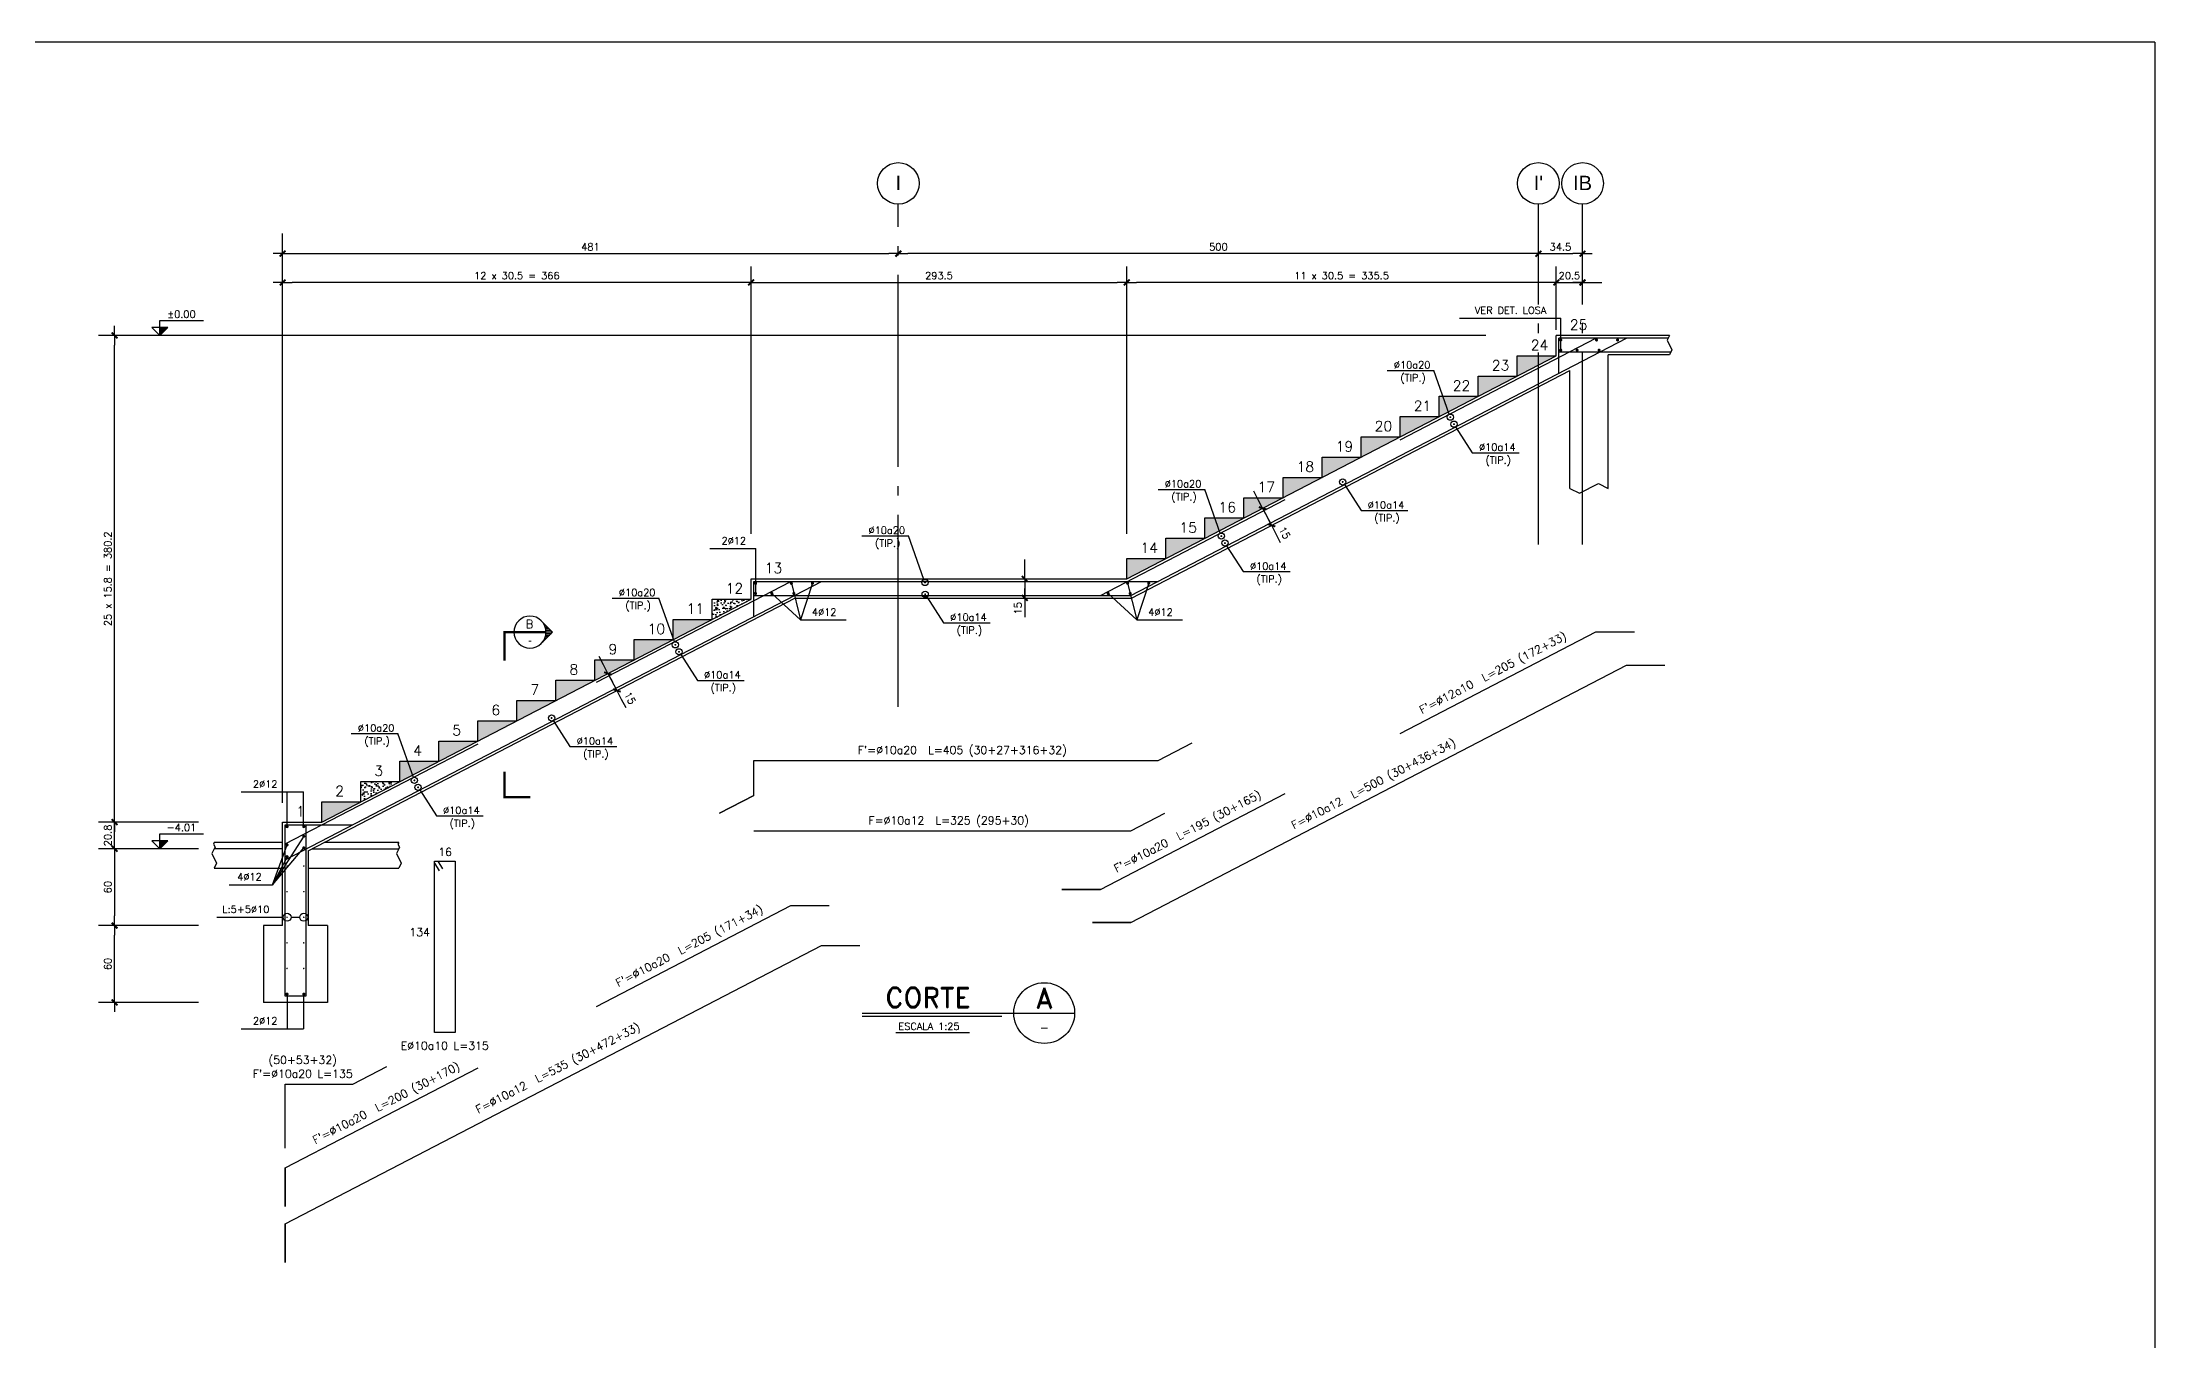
# Model space of a CAD drawing. Extents: x -58 to 5689, y 66 to 4123.
# Drawn here: x 2386 to 5687, y 2094 to 4123 of the extents above; entities that cross this region are included whole.
import ezdxf
from ezdxf.enums import TextEntityAlignment as Align

# ---------------------------------------------------------------- set-up
doc = ezdxf.new("R2010")
doc.units = 0
doc.header["$LTSCALE"] = 30
doc.header["$MEASUREMENT"] = 0
doc.linetypes.add('EJES', pattern=[12.5, 10, -1, 0.5, -1])
doc.layers.get('0').update_dxf_attribs({"linetype": 'CONTINUOUS'})
for name, color, linetype in [('CONTORNOS', 3, 'CONTINUOUS'), ('RLA-CORTES', 5, 'CONTINUOUS'), ('RLA-EJES', 1, 'EJES'), ('RLA-FE', 7, 'CONTINUOUS'), ('RLA-FORMATO', 7, 'CONTINUOUS'), ('RLA-GRADAS', 3, 'CONTINUOUS'), ('RLA-TEXTOS-SM', 3, 'CONTINUOUS'), ('RLA-TEXTOS1', 9, 'CONTINUOUS')]:
    doc.layers.add(name, color=color, linetype=linetype)
doc.layers.add('RLA-EJE', color=3, linetype='CONTINUOUS', lineweight=25)
doc.styles.add('Arial_1', font='arial.ttf', dxfattribs={"height": 45})
doc.styles.add('ROMAND', font='romand', dxfattribs={"height": 31.5})
doc.styles.add('ROMANS', font='romans.shx', dxfattribs={"height": 11.25})
doc.styles.add('ROMANS0', font='romans.shx')
doc.styles.add('SIETE50', font='ROMAND.SHX', dxfattribs={"height": 31.5})
doc.dimstyles.new('ING25', dxfattribs={"dimscale": 50, "dimtxt": 0.27, "dimasz": 0.3, "dimexe": 0, "dimexo": 0, "dimgap": 0.1, "dimtad": 1, "dimdec": 1, "dimlfac": 0.5, "dimzin": 12, "dimdsep": 46, "dimtxsty": 'ROMANS', "dimblk": 'TICK1', "dimcen": 0.09, "dimclrd": 2, "dimclre": 1, "dimclrt": 3, "dimadec": 0, "dimazin": 0, "dimtfac": 1, "dimtdec": 1, "dimtix": 1, "dimtmove": 2, "dimatfit": 3, "dimldrblk": 'TICK1', "dimfxl": 0, "dimfxlon": 1, "dimtolj": 1, "dimtzin": 0, "dimarcsym": 0})
pattern_1 = [(50, (816.591, -4657.296), (14.345204, -1.255043), [1.5, -16.5]), (355, (816.59, -4657.296), (-2.775027, 15.043843), [1.2, -13.2]), (100.45144, (817.786, -4657.4), (11.570177, 13.7888), [1.274804, -14.022842]), (46.1842, (816.59, -4653.296), (21.344827, -3.310386), [2.25, -24.75]), (96.63564, (818.37, -4653.572), (18.69324, 19.48237), [1.912207, -21.034275]), (351.18416, (816.59, -4653.296), (18.69324, 19.48237), [1.8, -19.8]), (21, (818.591, -4654.296), (11.938141, -8.052378), [1.5, -16.5]), (326, (818.59, -4654.296), (4.866307, 14.503), [1.2, -13.2]), (71.45144, (819.586, -4654.967), (16.804448, 6.450623), [1.274804, -14.022842]), (37.5, (816.5907, -4657.2957), (0.243197, 6.657877), [0, -13.04, 0, -13.4, 0, -13.25]), (7.5, (816.591, -4657.296), (5.261391, 7.888234), [0, -7.64, 0, -12.74, 0, -5.05]), (327.5, (812.1307, -4657.2957), (10.6764487, -0.4510974), [0, -5, 0, -15.6, 0, -20.7]), (317.5, (810.131, -4657.296), (11.663723, 2.0021), [0, -6.5, 0, -10.36, 0, -14.7])]

# ---------------------------------------------------------------- blocks, each defined once
blk = doc.blocks.new('TICK1')
at = {"color": 2}
for points in [[(0, 0), (-1, 0)], [(0, 0), (1, 0)]]:
    blk.add_lwpolyline(points, dxfattribs=at)
at = {"color": 2, "const_width": 0.2}
blk.add_lwpolyline([(-0.3, -0.3), (0.3, 0.3)], dxfattribs=at)
blk = doc.blocks.new('*D25')
at = {"layer": 'RLA-CORTES', "color": 2, "lineweight": -2, "transparency": 16777216}
blk.add_line((4736.9, 3747.8), (4095.9, 3747.8), dxfattribs=at)
at = {"layer": 'RLA-CORTES', "color": 2, "lineweight": -2, "transparency": 16777216, "xscale": 15, "yscale": 15, "zscale": 15, "rotation": 180}
blk.add_blockref('TICK1', (4080.9, 3747.8), dxfattribs=at)
at = {"layer": 'RLA-CORTES', "color": 2, "lineweight": -2, "transparency": 16777216, "xscale": 15, "yscale": 15, "zscale": 15}
blk.add_blockref('TICK1', (4751.9, 3747.8), dxfattribs=at)
at = {"layer": 'RLA-CORTES', "color": 3, "transparency": 16777216, "insert": (4416.4, 3758.4), "char_height": 11.25, "attachment_point": 5, "style": 'ROMANS'}
blk.add_mtext('\\A1;11 x 30.5 = 335.5', dxfattribs=at)
blk = doc.blocks.new('*D26')
at = {"layer": 'RLA-CORTES', "color": 2, "lineweight": -2, "transparency": 16777216}
for p, q in [((4736.9, 3747.8), (4721.9, 3747.8)), ((4751.9, 3747.8), (4792.9, 3747.8)), ((4807.9, 3747.8), (4822.9, 3747.8))]:
    blk.add_line(p, q, dxfattribs=at)
at = {"layer": 'RLA-CORTES', "color": 2, "lineweight": -2, "transparency": 16777216, "xscale": 15, "yscale": 15, "zscale": 15}
blk.add_blockref('TICK1', (4751.9, 3747.8), dxfattribs=at)
at = {"layer": 'RLA-CORTES', "color": 2, "lineweight": -2, "transparency": 16777216, "xscale": 15, "yscale": 15, "zscale": 15, "rotation": 180}
blk.add_blockref('TICK1', (4792.9, 3747.8), dxfattribs=at)
at = {"layer": 'RLA-CORTES', "color": 3, "transparency": 16777216, "insert": (4772.4, 3758.4), "char_height": 11.25, "attachment_point": 5, "style": 'ROMANS'}
blk.add_mtext('\\A1;20.5', dxfattribs=at)
blk = doc.blocks.new('*D27')
at = {"layer": 'RLA-CORTES', "color": 2, "lineweight": -2, "transparency": 16777216}
blk.add_line((3508.9, 3747.8), (4065.9, 3747.8), dxfattribs=at)
at = {"layer": 'RLA-CORTES', "color": 2, "lineweight": -2, "transparency": 16777216, "xscale": 15, "yscale": 15, "zscale": 15, "rotation": 180}
blk.add_blockref('TICK1', (3493.9, 3747.8), dxfattribs=at)
at = {"layer": 'RLA-CORTES', "color": 2, "lineweight": -2, "transparency": 16777216, "xscale": 15, "yscale": 15, "zscale": 15}
blk.add_blockref('TICK1', (4080.9, 3747.8), dxfattribs=at)
at = {"layer": 'RLA-CORTES', "color": 3, "transparency": 16777216, "insert": (3787.4, 3758.4), "char_height": 11.25, "attachment_point": 5, "style": 'ROMANS'}
blk.add_mtext('\\A1;293.5', dxfattribs=at)
blk = doc.blocks.new('*D28')
at = {"layer": 'RLA-CORTES', "color": 2, "lineweight": -2, "transparency": 16777216}
blk.add_line((3478.9, 3747.8), (2776.9, 3747.8), dxfattribs=at)
at = {"layer": 'RLA-CORTES', "color": 2, "lineweight": -2, "transparency": 16777216, "xscale": 15, "yscale": 15, "zscale": 15, "rotation": 180}
blk.add_blockref('TICK1', (2761.9, 3747.8), dxfattribs=at)
at = {"layer": 'RLA-CORTES', "color": 2, "lineweight": -2, "transparency": 16777216, "xscale": 15, "yscale": 15, "zscale": 15}
blk.add_blockref('TICK1', (3493.9, 3747.8), dxfattribs=at)
at = {"layer": 'RLA-CORTES', "color": 3, "transparency": 16777216, "insert": (3127.9, 3758.4), "char_height": 11.25, "attachment_point": 5, "style": 'ROMANS'}
blk.add_mtext('\\A1;12 x 30.5 = 366', dxfattribs=at)
blk = doc.blocks.new('*D29')
at = {"layer": 'RLA-CORTES', "color": 2, "lineweight": -2, "transparency": 16777216}
blk.add_line((4708.9, 3792.8), (3738.9, 3792.8), dxfattribs=at)
at = {"layer": 'RLA-CORTES', "color": 2, "lineweight": -2, "transparency": 16777216, "xscale": 15, "yscale": 15, "zscale": 15, "rotation": 180}
blk.add_blockref('TICK1', (3723.9, 3792.8), dxfattribs=at)
at = {"layer": 'RLA-CORTES', "color": 2, "lineweight": -2, "transparency": 16777216, "xscale": 15, "yscale": 15, "zscale": 15}
blk.add_blockref('TICK1', (4723.9, 3792.8), dxfattribs=at)
at = {"layer": 'RLA-CORTES', "color": 3, "transparency": 16777216, "insert": (4223.9, 3803.4), "char_height": 11.25, "attachment_point": 5, "style": 'ROMANS'}
blk.add_mtext('\\A1;500', dxfattribs=at)
blk = doc.blocks.new('*D30')
at = {"layer": 'RLA-CORTES', "color": 2, "lineweight": -2, "transparency": 16777216}
blk.add_line((4738.9, 3792.8), (4777.9, 3792.8), dxfattribs=at)
at = {"layer": 'RLA-CORTES', "color": 2, "lineweight": -2, "transparency": 16777216, "xscale": 15, "yscale": 15, "zscale": 15, "rotation": 180}
blk.add_blockref('TICK1', (4723.9, 3792.8), dxfattribs=at)
at = {"layer": 'RLA-CORTES', "color": 2, "lineweight": -2, "transparency": 16777216, "xscale": 15, "yscale": 15, "zscale": 15}
blk.add_blockref('TICK1', (4792.9, 3792.8), dxfattribs=at)
at = {"layer": 'RLA-CORTES', "color": 3, "transparency": 16777216, "insert": (4758.4, 3803.4), "char_height": 11.25, "attachment_point": 5, "style": 'ROMANS'}
blk.add_mtext('\\A1;34.5', dxfattribs=at)
blk = doc.blocks.new('*D31')
at = {"layer": 'RLA-CORTES', "color": 2, "lineweight": -2, "transparency": 16777216}
blk.add_line((2776.9, 3792.8), (3708.9, 3792.8), dxfattribs=at)
at = {"layer": 'RLA-CORTES', "color": 2, "lineweight": -2, "transparency": 16777216, "xscale": 15, "yscale": 15, "zscale": 15, "rotation": 180}
blk.add_blockref('TICK1', (2761.9, 3792.8), dxfattribs=at)
at = {"layer": 'RLA-CORTES', "color": 2, "lineweight": -2, "transparency": 16777216, "xscale": 15, "yscale": 15, "zscale": 15}
blk.add_blockref('TICK1', (3723.9, 3792.8), dxfattribs=at)
at = {"layer": 'RLA-CORTES', "color": 3, "transparency": 16777216, "insert": (3242.9, 3803.4), "char_height": 11.25, "attachment_point": 5, "style": 'ROMANS'}
blk.add_mtext('\\A1;481', dxfattribs=at)
blk = doc.blocks.new('*D32')
at = {"layer": 'RLA-CORTES', "color": 2, "lineweight": -2, "transparency": 16777216}
blk.add_line((2499.4, 2919.6), (2499.4, 3650), dxfattribs=at)
at = {"layer": 'RLA-CORTES', "color": 2, "lineweight": -2, "transparency": 16777216, "xscale": 15, "yscale": 15, "zscale": 15}
for p, rotation in [((2499.4, 3665), 90), ((2499.4, 2904.6), 270)]:
    blk.add_blockref('TICK1', p, dxfattribs=dict(at, rotation=rotation))
at = {"layer": 'RLA-CORTES', "color": 3, "transparency": 16777216, "insert": (2488.8, 3284.8), "char_height": 11.25, "attachment_point": 5, "rotation": 90, "style": 'ROMANS'}
blk.add_mtext('\\A1;25 x 15.8 = 380.2', dxfattribs=at)
blk = doc.blocks.new('nivel-el')
at = {"linetype": 'Continuous'}
blk.add_hatch(color=1, dxfattribs=at).paths.add_polyline_path([(0, 0), (12.5, 12.5), (0, 12.5)])
at = {"color": 3}
blk.add_lwpolyline([(0, 0), (12.5, 12.5), (0, 12.5), (-12.5, 12.5), (0, 0), (0, 12.5), (0, 23.6), (68.4, 23.6)], dxfattribs=at)
at = {"color": 3, "style": 'ROMANS'}
blk.add_attdef('%%P0.00', text='', height=11.2, dxfattribs=at).set_placement((34, 27.7), align=Align.CENTER)
blk = doc.blocks.new('*D33')
at = {"layer": 'RLA-CORTES', "color": 2, "lineweight": -2, "transparency": 16777216}
blk.add_line((2499.4, 2848), (2499.4, 2758), dxfattribs=at)
at = {"layer": 'RLA-CORTES', "color": 2, "lineweight": -2, "transparency": 16777216, "xscale": 15, "yscale": 15, "zscale": 15}
for p, rotation in [((2499.4, 2863), 90), ((2499.4, 2743), 270)]:
    blk.add_blockref('TICK1', p, dxfattribs=dict(at, rotation=rotation))
at = {"layer": 'RLA-CORTES', "color": 3, "transparency": 16777216, "insert": (2488.8, 2803), "char_height": 11.25, "attachment_point": 5, "rotation": 90, "style": 'ROMANS'}
blk.add_mtext('\\A1;60', dxfattribs=at)
blk = doc.blocks.new('*D34')
at = {"layer": 'RLA-CORTES', "color": 2, "lineweight": -2, "transparency": 16777216}
blk.add_line((2499.4, 2638), (2499.4, 2728), dxfattribs=at)
at = {"layer": 'RLA-CORTES', "color": 2, "lineweight": -2, "transparency": 16777216, "xscale": 15, "yscale": 15, "zscale": 15}
for p, rotation in [((2499.4, 2743), 90), ((2499.4, 2623), 270)]:
    blk.add_blockref('TICK1', p, dxfattribs=dict(at, rotation=rotation))
at = {"layer": 'RLA-CORTES', "color": 3, "transparency": 16777216, "insert": (2488.8, 2683), "char_height": 11.25, "attachment_point": 5, "rotation": 90, "style": 'ROMANS'}
blk.add_mtext('\\A1;60', dxfattribs=at)
blk = doc.blocks.new('*D35')
at = {"layer": 'RLA-CORTES', "color": 2, "lineweight": -2, "transparency": 16777216}
for p, q in [((2499.4, 2919.6), (2499.4, 2934.6)), ((2499.4, 2863), (2499.4, 2904.6)), ((2499.4, 2848), (2499.4, 2833))]:
    blk.add_line(p, q, dxfattribs=at)
at = {"layer": 'RLA-CORTES', "color": 2, "lineweight": -2, "transparency": 16777216, "xscale": 15, "yscale": 15, "zscale": 15}
for p, rotation in [((2499.4, 2904.6), 270), ((2499.4, 2863), 90)]:
    blk.add_blockref('TICK1', p, dxfattribs=dict(at, rotation=rotation))
at = {"layer": 'RLA-CORTES', "color": 3, "transparency": 16777216, "insert": (2488.8, 2883.8), "char_height": 11.25, "attachment_point": 5, "rotation": 90, "style": 'ROMANS'}
blk.add_mtext('\\A1;20.8', dxfattribs=at)
blk = doc.blocks.new('T-CORTE')
at = {"color": 6}
for p, q in [((-169.7, -4.9), (162.3, -4.9)), ((-169.7, -9.9), (48.3, -9.9))]:
    blk.add_line(p, q, dxfattribs=at)
at = {"color": 3}
blk.add_line((-117.3, -35.3), (-1.8, -35.3), dxfattribs=at)
blk.add_circle((114.8, -4.9), 47.5, dxfattribs=at)
at = {"color": 6, "style": 'SIETE50'}
blk.add_text('CORTE', height=31.5, dxfattribs=at).set_placement((-133.4, 3.7))
blk.add_attdef('A', text='', height=31.5, dxfattribs=at).set_placement((114.9, 18.7), align=Align.MIDDLE_CENTER)
at = {"color": 3, "style": 'ROMANS'}
blk.add_attdef('ESCALA', (-113, -31.1), '', height=11.2, dxfattribs=at)
blk.add_attdef('-', text='', height=13, dxfattribs=at).set_placement((115, -27.7), align=Align.MIDDLE)
blk = doc.blocks.new('*D36')
at = {"layer": 'RLA-CORTES', "color": 2, "lineweight": -2, "transparency": 16777216}
for p, q in [((4286.2, 3408.3), (4279.2, 3421.6)), ((4293.1, 3395), (4306.9, 3368.4)), ((4313.8, 3355), (4320.7, 3341.7))]:
    blk.add_line(p, q, dxfattribs=at)
at = {"layer": 'RLA-CORTES', "color": 2, "lineweight": -2, "transparency": 16777216, "xscale": 15, "yscale": 15, "zscale": 15}
for p, rotation in [((4293.1, 3395), 297.4448495366794), ((4306.9, 3368.4), 117.4448495366794)]:
    blk.add_blockref('TICK1', p, dxfattribs=dict(at, rotation=rotation))
at = {"layer": 'RLA-CORTES', "color": 3, "transparency": 16777216, "insert": (4327.5, 3356.6), "char_height": 11.25, "attachment_point": 5, "rotation": 297.4448, "style": 'ROMANS'}
blk.add_mtext('\\A1;15', dxfattribs=at)
blk = doc.blocks.new('*D37')
at = {"layer": 'RLA-CORTES', "color": 2, "lineweight": -2, "transparency": 16777216}
for p, q in [((3263.3, 3150.2), (3256.4, 3163.6)), ((3270.2, 3136.9), (3284, 3110.3)), ((3290.9, 3097), (3297.9, 3083.7))]:
    blk.add_line(p, q, dxfattribs=at)
at = {"layer": 'RLA-CORTES', "color": 2, "lineweight": -2, "transparency": 16777216, "xscale": 15, "yscale": 15, "zscale": 15}
for p, rotation in [((3270.2, 3136.9), 297.4448495366794), ((3284, 3110.3), 117.4448495366794)]:
    blk.add_blockref('TICK1', p, dxfattribs=dict(at, rotation=rotation))
at = {"layer": 'RLA-CORTES', "color": 3, "transparency": 16777216, "insert": (3304.7, 3098.5), "char_height": 11.25, "attachment_point": 5, "rotation": 297.4448, "style": 'ROMANS'}
blk.add_mtext('\\A1;15', dxfattribs=at)
blk = doc.blocks.new('*D38')
at = {"layer": 'RLA-CORTES', "color": 2, "lineweight": -2, "transparency": 16777216}
for p, q in [((3921.4, 3299.8), (3921.4, 3314.8)), ((3921.4, 3284.8), (3921.4, 3254.8)), ((3921.4, 3239.8), (3921.4, 3224.8))]:
    blk.add_line(p, q, dxfattribs=at)
at = {"layer": 'RLA-CORTES', "color": 2, "lineweight": -2, "transparency": 16777216, "xscale": 15, "yscale": 15, "zscale": 15}
for p, rotation in [((3921.4, 3284.8), 270), ((3921.4, 3254.8), 90)]:
    blk.add_blockref('TICK1', p, dxfattribs=dict(at, rotation=rotation))
at = {"layer": 'RLA-CORTES', "color": 3, "transparency": 16777216, "insert": (3910.7, 3238.8), "char_height": 11.25, "attachment_point": 5, "rotation": 90, "style": 'ROMANS'}
blk.add_mtext('\\A1;15', dxfattribs=at)
blk = doc.blocks.new('*X12')
at = {"color": 0}
for p, q in [((2610.1, 1260), (2610.4, 1260)), ((2611.9, 1257.5), (2612.9, 1257.5)), ((2613.2, 1255), (2615.4, 1255)), ((2608.8, 1227.5), (2608.9, 1227.5)), ((2610.9, 1230), (2611.4, 1230)), ((2612.4, 1232.5), (2613.9, 1232.5)), ((2613.6, 1235), (2616.4, 1235)), ((2614.2, 1252.5), (2617.9, 1252.5)), ((2614.5, 1237.5), (2618.9, 1237.5)), ((2614.9, 1250), (2620.4, 1250)), ((2615.1, 1240), (2621.4, 1240)), ((2615.3, 1247.5), (2622.9, 1247.5)), ((2615.4, 1242.5), (2623.9, 1242.5)), ((2615.5, 1245), (2625.4, 1245))]:
    blk.add_line(p, q, dxfattribs=at)
blk = doc.blocks.new('corte1')
at = {"color": 2, "linetype": 'Continuous'}
for p, q in [((57.7, 17.7), (75.4, 0)), ((75.4, 0), (57.7, -17.7))]:
    blk.add_line(p, q, dxfattribs=at)
at = {"color": 2, "linetype": 'Continuous', "const_width": 3.5}
blk.add_lwpolyline([(65, 0), (0, 0), (0, -44.5)], dxfattribs=at)
at = {"color": 1, "linetype": 'Continuous'}
blk.add_arc((40, 0), 25, 45, 315, dxfattribs=at)
at = {"color": 2, "linetype": 'Continuous'}
blk.add_arc((40, 0), 25, 315, 45, dxfattribs=at)
blk.add_blockref('*X12', (-2550.5, -1244.5), dxfattribs=at)
at = {"color": 3, "linetype": 'Continuous', "style": 'ROMAND', "text_generation_flag": 6}
blk.add_attdef('E', text='', height=13, rotation=180, dxfattribs=at).set_placement((39.1, 12.6), align=Align.MIDDLE)
at = {"color": 3, "linetype": 'Continuous', "text_generation_flag": 6}
blk.add_attdef('-', text='', height=13, rotation=180, dxfattribs=at).set_placement((39.9, -12.6), align=Align.MIDDLE)
blk = doc.blocks.new('CORTE9')
at = {"color": 2, "const_width": 3.51}
blk.add_lwpolyline([(0, 39.5), (0, 0), (40.5, 0)], dxfattribs=at)

msp = doc.modelspace()

# ---------------------------------------------------------------- hatches: boundary and pattern name
at = {"layer": 'RLA-GRADAS'}
h = msp.add_hatch(dxfattribs=at)
h.set_pattern_fill('AR-CONC', color=1, scale=2, style=0)
h.set_pattern_definition(pattern_1)
h.paths.add_polyline_path([(4141.92, 3316.48), (4080.92, 3316.48), (4080.92, 3284.8)])
h.paths.add_polyline_path([(4202.92, 3348.16), (4141.92, 3348.16), (4141.92, 3316.48)])
h.paths.add_polyline_path([(4263.92, 3379.84), (4202.92, 3379.84), (4202.92, 3348.16)])
h.paths.add_polyline_path([(4324.92, 3411.52), (4263.92, 3411.52), (4263.92, 3379.84)])
h.paths.add_polyline_path([(4385.92, 3443.2), (4324.92, 3443.2), (4324.92, 3411.52)])
h.paths.add_polyline_path([(4446.92, 3474.88), (4385.92, 3474.88), (4385.92, 3443.2)])
h.paths.add_polyline_path([(4507.92, 3506.56), (4446.92, 3506.56), (4446.92, 3474.88)])
h.paths.add_polyline_path([(4568.92, 3538.24), (4507.92, 3538.24), (4507.92, 3506.56)])
h.paths.add_polyline_path([(4629.92, 3569.92), (4568.92, 3569.92), (4568.92, 3538.24)])
h.paths.add_polyline_path([(4690.92, 3601.6), (4629.92, 3601.6), (4629.92, 3569.92)])
h.paths.add_polyline_path([(4723.88, 3633.28), (4690.92, 3633.28), (4690.92, 3601.6), (4723.88, 3618.71)])
h.paths.add_polyline_path([(4751.92, 3633.28), (4723.88, 3633.28), (4723.88, 3618.71)])
h = msp.add_hatch(dxfattribs=at)
h.set_pattern_fill('AR-CONC', color=1, scale=2, style=0)
h.set_pattern_definition(pattern_1)
h.paths.add_polyline_path([(3493.92, 3253.12), (3432.92, 3253.12), (3432.92, 3221.44)])
h = msp.add_hatch(dxfattribs=at)
h.set_pattern_fill('AR-CONC', color=1, scale=2, style=0)
h.set_pattern_definition(pattern_1)
h.paths.add_polyline_path([(2822.92, 2936.32), (2822.92, 2904.64), (2883.92, 2936.32)])
h.paths.add_polyline_path([(3188.92, 3094.72), (3127.92, 3094.72), (3127.92, 3063.04)])
h.paths.add_polyline_path([(3005.92, 2999.68), (2944.92, 2999.68), (2944.92, 2968)])
h.paths.add_polyline_path([(3005.92, 3031.36), (3005.92, 2999.68), (3066.92, 3031.36)])
h.paths.add_polyline_path([(3127.92, 3063.04), (3066.92, 3063.04), (3066.92, 3031.36)])
h.paths.add_polyline_path([(3249.92, 3126.4), (3188.92, 3126.4), (3188.92, 3094.72)])
h.paths.add_polyline_path([(3249.92, 3158.08), (3249.92, 3126.4), (3310.92, 3158.08)])
h.paths.add_polyline_path([(3371.92, 3189.76), (3310.92, 3189.76), (3310.92, 3158.08)])
h.paths.add_polyline_path([(3371.92, 3221.44), (3371.92, 3189.76), (3432.92, 3221.44)])
h = msp.add_hatch(dxfattribs=at)
h.set_pattern_fill('AR-CONC', color=1, scale=2, style=0)
h.set_pattern_definition(pattern_1)
h.paths.add_polyline_path([(2944.92, 2968), (2883.92, 2968), (2883.92, 2936.32)])

# ---------------------------------------------------------------- linework, layer by layer
for p, q in [((4813.9, 3201.77), (4873.9, 3201.77)), ((4861.63, 3149.95), (4921.63, 3149.95)), ((4129.63, 3001.05), (4182.88, 3028.7)), ((3497.92, 2946.15), (3444.67, 2918.49)), ((4087.27, 2891), (4140.52, 2918.65)), ((3555.89, 2774.55), (3615.89, 2774.55)), ((4039.54, 2799.61), (3979.54, 2799.61)), ((4087.27, 2747.79), (4027.27, 2747.79)), ((3603.63, 2711.9), (3663.63, 2711.9)), ((2871.63, 2495.22), (2924.88, 2522.87)), ((2765.92, 2364.28), (2765.92, 2304.28)), ((2765.92, 2276.84), (2765.92, 2216.84))]:
    msp.add_line(p, q)
at = {"layer": 'RLA-CORTES', "color": 1}
for p, q in [((2761.92, 2934.64), (2761.92, 3824.08)), ((3493.92, 3354.9), (3493.92, 3772.77)), ((4080.92, 3354.9), (4080.92, 3772.77)), ((4751.92, 3673.73), (4751.92, 3772.77)), ((4641.59, 3664.96), (2474.44, 3664.96)), ((4600.83, 3691.96), (4759.1, 3691.96)), ((4759.1, 3641.67), (4759.1, 3691.96)), ((4487.61, 3610.34), (4560.61, 3610.34)), ((4584.73, 3541.94), (4560.61, 3610.34)), ((4594.65, 3522.33), (4620.7, 3481.8)), ((4620.7, 3481.8), (4693.7, 3481.8)), ((4129.75, 3424.49), (4202.75, 3424.49)), ((4226.87, 3356.08), (4202.75, 3424.49)), ((4420.78, 3432), (4446.84, 3391.48)), ((4446.84, 3391.48), (4519.84, 3391.48)), ((3666.84, 3352.02), (3739.84, 3352.02)), ((3763.95, 3283.62), (3739.84, 3352.02)), ((4236.79, 3336.48), (4262.84, 3295.95)), ((3429.33, 3331.94), (3501.09, 3331.94)), ((3501.09, 3261.51), (3501.09, 3331.94)), ((3556.74, 3277.75), (3571, 3220.5)), ((3589.66, 3277.75), (3571, 3220.5)), ((4082.16, 3277.75), (4096.42, 3220.5)), ((4115.08, 3277.75), (4096.42, 3220.5)), ((4262.84, 3295.95), (4335.84, 3295.95)), ((3276.85, 3254.69), (3349.85, 3254.69)), ((3373.97, 3186.28), (3349.85, 3254.69)), ((3571, 3220.5), (3526.31, 3261.86)), ((3768.44, 3256.63), (3794.49, 3216.11)), ((4096.42, 3220.5), (4051.73, 3261.86)), ((3571, 3220.5), (3642.46, 3220.5)), ((3794.49, 3216.11), (3867.49, 3216.11)), ((4096.42, 3220.5), (4167.88, 3220.5)), ((3383.89, 3166.68), (3409.94, 3126.15)), ((3409.94, 3126.15), (3482.94, 3126.15)), ((2869.07, 3042.91), (2942.07, 3042.91)), ((2966.18, 2974.5), (2942.07, 3042.91)), ((3184.77, 3063.27), (3210.82, 3022.74)), ((3210.82, 3022.74), (3283.83, 3022.74)), ((2697.33, 2951.78), (2794.75, 2951.78)), ((2769.09, 2896.82), (2769.09, 2951.78)), ((2794.75, 2896.82), (2794.75, 2951.78)), ((2976.1, 2954.9), (3002.16, 2914.37)), ((2630.71, 2904.64), (2474.44, 2904.64)), ((3002.16, 2914.37), (3075.16, 2914.37)), ((2761.92, 2872.96), (2655.1, 2872.96)), ((2794.98, 2882.5), (2746.04, 2806.9)), ((2943.39, 2872.96), (2827.01, 2872.96)), ((2630.71, 2862.96), (2474.44, 2862.96)), ((2746.04, 2806.9), (2768.85, 2869.04)), ((2746.04, 2806.9), (2794.98, 2864.37)), ((2768.85, 2850.65), (2746.04, 2806.9)), ((2678.48, 2806.9), (2746.04, 2806.9)), ((2630.71, 2742.96), (2474.44, 2742.96)), ((2658.97, 2756), (2762.53, 2756)), ((2775.18, 2756), (2788.66, 2756)), ((2630.71, 2622.96), (2474.44, 2622.96)), ((2769.09, 2636.78), (2769.09, 2581.82)), ((2794.75, 2636.78), (2794.75, 2581.82)), ((2697.33, 2581.82), (2794.75, 2581.82))]:
    msp.add_line(p, q, dxfattribs=at)
at = {"layer": 'RLA-CORTES'}
for p, q in [((4928.89, 3664.96), (4751.92, 3664.96)), ((4080.92, 3284.8), (4751.92, 3633.28)), ((4928.89, 3634.96), (4832.92, 3634.96)), ((4832.92, 3426.02), (4832.92, 3634.96)), ((4088.25, 3254.8), (4772.92, 3610.38)), ((4772.92, 3426.02), (4772.92, 3610.38)), ((3493.92, 3253.12), (3493.92, 3284.8)), ((3493.92, 3284.8), (4080.92, 3284.8)), ((2801.92, 2859.93), (3562.24, 3254.8)), ((2822.92, 2904.64), (3493.92, 3253.12)), ((3562.24, 3254.8), (4088.25, 3254.8)), ((2761.92, 2742.96), (2761.92, 2904.64)), ((2761.92, 2904.64), (2822.92, 2904.64)), ((2801.92, 2859.93), (2801.92, 2742.96)), ((2731.92, 2742.96), (2731.92, 2622.96)), ((2761.92, 2742.96), (2731.92, 2742.96)), ((2831.92, 2742.96), (2801.92, 2742.96)), ((2831.92, 2742.96), (2831.92, 2622.96)), ((2831.92, 2622.96), (2731.92, 2622.96))]:
    msp.add_line(p, q, dxfattribs=at)
at = {"layer": 'RLA-CORTES', "color": 2}
for p, q in [((4087.27, 3258.8), (4861.63, 3660.96)), ((4508.09, 3502.13), (4813.9, 3660.96)), ((4926.89, 3660.96), (4755.92, 3660.96)), ((4930.89, 3638.96), (4755.92, 3638.96)), ((4039.54, 3258.8), (4328.19, 3408.71)), ((2765.92, 2845.74), (3603.63, 3280.8)), ((3252.2, 3123.07), (3555.89, 3280.8)), ((3497.92, 3280.8), (4129.63, 3280.8)), ((3497.92, 3225.9), (3497.92, 3280.8)), ((3497.92, 3258.8), (4087.27, 3258.8)), ((4508.09, 3042.95), (4813.9, 3201.77)), ((4087.27, 2747.79), (4861.63, 3149.95)), ((2765.92, 2870.53), (3067.2, 3026.99)), ((3497.92, 2946.15), (3497.92, 3001.05)), ((3497.92, 3001.05), (4129.63, 3001.05)), ((4039.54, 2799.61), (4328.19, 2949.52)), ((2765.92, 2900.64), (2871.63, 2900.64)), ((2765.92, 2632.96), (2765.92, 2900.64)), ((2797.92, 2900.64), (2797.92, 2632.96)), ((3497.92, 2891), (4087.27, 2891)), ((3252.2, 2616.83), (3555.89, 2774.55)), ((2765.92, 2276.84), (3603.63, 2711.9)), ((2797.92, 2632.96), (2765.92, 2632.96)), ((2765.92, 2364.28), (3067.2, 2520.75)), ((2765.92, 2395.22), (2765.92, 2495.22)), ((2765.92, 2495.22), (2871.63, 2495.22))]:
    msp.add_line(p, q, dxfattribs=at)
at = {"layer": 'RLA-CORTES', "color": 3}
for p, q in [((2761.92, 2862.96), (2655.1, 2862.96)), ((2807.75, 2862.96), (2943.39, 2862.96)), ((2655.1, 2832.96), (2761.92, 2832.96)), ((2801.92, 2832.96), (2943.39, 2832.96))]:
    msp.add_line(p, q, dxfattribs=at)
at = {"layer": 'RLA-CORTES'}
msp.add_lwpolyline([(4751.92, 3633.28), (4751.92, 3664.96)], dxfattribs=at)
at = {"layer": 'RLA-CORTES', "color": 2}
for points in [[(4928.89, 3664.96), (4925.14, 3657.46), (4932.64, 3642.46), (4928.89, 3634.96)], [(4755.92, 3606.06), (4755.92, 3660.96)], [(4772.92, 3426.02), (4787.92, 3418.52), (4817.92, 3433.52), (4832.92, 3426.02)], [(2655.1, 2872.96), (2653.85, 2870.46), (2656.35, 2865.46), (2655.1, 2862.96)], [(2943.39, 2872.96), (2942.14, 2870.46), (2944.64, 2865.46), (2943.39, 2862.96)], [(2655.1, 2862.96), (2651.35, 2855.46), (2658.85, 2840.46), (2655.1, 2832.96)], [(2943.39, 2862.96), (2939.64, 2855.46), (2947.14, 2840.46), (2943.39, 2832.96)]]:
    msp.add_lwpolyline(points, dxfattribs=at)
at = {"layer": 'RLA-CORTES', "color": 3}
for points in [[(4080.92, 3285.62), (4080.92, 3316.48), (4141.92, 3316.48), (4141.92, 3348.16), (4202.92, 3348.16), (4202.92, 3379.84), (4263.92, 3379.84), (4263.92, 3411.52), (4324.92, 3411.52), (4324.92, 3443.2), (4385.92, 3443.2), (4385.92, 3474.88), (4446.92, 3474.88), (4446.92, 3506.56), (4507.92, 3506.56), (4507.92, 3538.24), (4568.92, 3538.24), (4568.92, 3569.92), (4629.92, 3569.92), (4629.92, 3601.6), (4690.92, 3601.6), (4690.92, 3633.28), (4751.92, 3633.28)], [(2822.92, 2904.64), (2822.92, 2936.32), (2883.92, 2936.32), (2883.92, 2968), (2944.92, 2968), (2944.92, 2999.68), (3005.92, 2999.68), (3005.92, 3031.36), (3066.92, 3031.36), (3066.92, 3063.04), (3127.92, 3063.04), (3127.92, 3094.72), (3188.92, 3094.72), (3188.92, 3126.4), (3249.92, 3126.4), (3249.92, 3158.08), (3310.92, 3158.08), (3310.92, 3189.76), (3371.92, 3189.76), (3371.92, 3221.44), (3432.92, 3221.44), (3432.92, 3253.12), (3493.92, 3253.12)]]:
    msp.add_lwpolyline(points, dxfattribs=at)
at = {"layer": 'RLA-CORTES', "color": 2}
for points, const_width in [([(4757.66, 3657.91, -1), (4760.06, 3657.91, -1)], 2.4), ([(4757.66, 3642.02, 1), (4760.06, 3642.02, 1)], 2.4), ([(4783.12, 3642.02, 1), (4785.52, 3642.02, 1)], 2.4), ([(4813.55, 3657.91, -1), (4815.95, 3657.91, -1)], 2.4), ([(4817.51, 3642.02, 1), (4819.91, 3642.02, 1)], 2.4), ([(4846.47, 3657.91, -1), (4848.87, 3657.91, -1)], 2.4), ([(4585.81, 3537.87, 1), (4586.88, 3536.81, 1)], 1.5), ([(4592.14, 3525.69, -1), (4591.89, 3527.16, -1)], 1.5), ([(4418.28, 3435.36, -1), (4418.02, 3436.84, -1)], 1.5), ([(4227.95, 3352.02, 1), (4229.02, 3350.96, 1)], 1.5), ([(4234.28, 3339.83, -1), (4234.03, 3341.31, -1)], 1.5), ([(3499.65, 3277.75, -1), (3502.05, 3277.75, -1)], 2.4), ([(3555.54, 3277.75, -1), (3557.94, 3277.75, -1)], 2.4), ([(3588.46, 3277.75, -1), (3590.86, 3277.75, -1)], 2.4), ([(3765.04, 3279.55, 1), (3766.1, 3278.49, 1)], 1.5), ([(4080.96, 3277.75, -1), (4083.36, 3277.75, -1)], 2.4), ([(4113.88, 3277.75, -1), (4116.28, 3277.75, -1)], 2.4), ([(3499.65, 3261.86, 1), (3502.05, 3261.86, 1)], 2.4), ([(3525.11, 3261.86, 1), (3527.51, 3261.86, 1)], 2.4), ([(3559.5, 3261.86, 1), (3561.9, 3261.86, 1)], 2.4), ([(3765.93, 3259.99, -1), (3765.68, 3261.47, -1)], 1.5), ([(4050.53, 3261.86, 1), (4052.93, 3261.86, 1)], 2.4), ([(4084.92, 3261.86, 1), (4087.32, 3261.86, 1)], 2.4), ([(3375.05, 3182.22, 1), (3376.12, 3181.16, 1)], 1.5), ([(3381.38, 3170.03, -1), (3381.13, 3171.51, -1)], 1.5), ([(3182.27, 3066.62, -1), (3182.01, 3068.1, -1)], 1.5), ([(2967.27, 2970.44, 1), (2968.33, 2969.38, 1)], 1.5), ([(2973.6, 2958.25, -1), (2973.34, 2959.73, -1)], 1.5), ([(2767.65, 2897.59, -1), (2770.05, 2897.59, -1)], 2.4), ([(2796.18, 2897.59, 1), (2793.78, 2897.59, 1)], 2.4), ([(2796.18, 2882.5, 1), (2793.78, 2882.5, 1)], 2.4), ([(2767.65, 2869.04, -1), (2770.05, 2869.04, -1)], 2.4), ([(2767.65, 2850.65, -1), (2770.05, 2850.65, -1)], 2.4), ([(2796.18, 2864.37, 1), (2793.78, 2864.37, 1)], 2.4), ([(2768.25, 2836, 1), (2769.45, 2836, 1)], 1.2), ([(2795.58, 2836, -1), (2794.38, 2836, -1)], 1.2), ([(2768.25, 2796, 1), (2769.45, 2796, 1)], 1.2), ([(2795.58, 2796, -1), (2794.38, 2796, -1)], 1.2), ([(2768.25, 2756, 1), (2769.45, 2756, 1)], 1.2), ([(2795.58, 2756, -1), (2794.38, 2756, -1)], 1.2), ([(2768.25, 2716, 1), (2769.45, 2716, 1)], 1.2), ([(2795.58, 2716, -1), (2794.38, 2716, -1)], 1.2), ([(2768.25, 2676, 1), (2769.45, 2676, 1)], 1.2), ([(2795.58, 2676, -1), (2794.38, 2676, -1)], 1.2), ([(2767.65, 2636, 1), (2770.05, 2636, 1)], 2.4), ([(2796.18, 2636, -1), (2793.78, 2636, -1)], 2.4)]:
    msp.add_lwpolyline(points, format="xyb", close=True, dxfattribs=dict(at, const_width=const_width))
at = {"layer": 'RLA-CORTES', "color": 1}
for centre, radius in [((4586.34, 3537.34), 4.87), ((4592.01, 3526.42), 4.87), ((4418.15, 3436.1), 4.87), ((4228.48, 3351.49), 4.87), ((4234.15, 3340.57), 4.87), ((3765.57, 3279.02), 4.87), ((3765.8, 3260.73), 4.87), ((3375.58, 3181.69), 4.87), ((3381.26, 3170.77), 4.87), ((3182.14, 3067.36), 4.87), ((2967.8, 2969.91), 4.87), ((2973.47, 2958.99), 4.87), ((2768.85, 2756), 6.32), ((2794.98, 2756), 6.32)]:
    msp.add_circle(centre, radius, dxfattribs=at)
at = {"layer": 'RLA-EJE'}
for centre in [(3723.88, 3902.55), (4723.88, 3902.55), (4792.88, 3902.55)]:
    msp.add_circle(centre, 32.5, dxfattribs=at)
at = {"layer": 'RLA-EJES'}
for p, q in [((3723.88, 3084.69), (3723.88, 3870.05)), ((4723.88, 3338.59), (4723.88, 3870.05)), ((4792.88, 3338.59), (4792.88, 3870.05))]:
    msp.add_line(p, q, dxfattribs=at)
at = {"layer": 'RLA-FE'}
for p, q in [((2999.43, 2575.98), (2999.43, 2843.66)), ((2999.43, 2843.66), (3031.43, 2843.66)), ((2999.43, 2840.55), (3006.62, 2828.6)), ((3004.46, 2843.66), (3011.66, 2831.71)), ((3031.43, 2843.66), (3031.43, 2575.98)), ((3031.43, 2575.98), (2999.43, 2575.98))]:
    msp.add_line(p, q, dxfattribs=at)
for points in [[(4508.09, 3042.95), (4813.9, 3201.77), (4813.9, 3201.77), (4873.9, 3201.77)], [(4087.27, 2747.79), (4027.27, 2747.79), (4087.27, 2747.79), (4861.63, 3149.95), (4861.63, 3149.95), (4921.63, 3149.95)], [(3497.92, 2946.15), (3444.67, 2918.49), (3497.92, 2946.15), (3497.92, 3001.05), (3497.92, 3001.05), (4129.63, 3001.05), (4129.63, 3001.05), (4182.88, 3028.7)], [(4039.54, 2799.61), (3979.54, 2799.61), (4039.54, 2799.61), (4328.19, 2949.52)], [(3497.92, 2891), (4087.27, 2891), (4087.27, 2891), (4140.52, 2918.65)], [(3252.2, 2616.83), (3555.89, 2774.55), (3555.89, 2774.55), (3615.89, 2774.55)], [(2765.92, 2276.84), (2765.92, 2216.84), (2765.92, 2276.84), (3603.63, 2711.9), (3603.63, 2711.9), (3663.63, 2711.9)], [(2765.92, 2395.22), (2765.92, 2495.22), (2765.92, 2495.22), (2871.63, 2495.22), (2871.63, 2495.22), (2924.88, 2522.87)], [(2765.92, 2364.28), (2765.92, 2304.28), (2765.92, 2364.28), (3067.2, 2520.75)]]:
    msp.add_lwpolyline(points, dxfattribs=at)
at = {"layer": 'RLA-FORMATO', "color": 6, "linetype": 'Continuous'}
for q in [(-58.1, 4123.1), (5686.9, 68.1)]:
    msp.add_line((5686.9, 4123.1), q, dxfattribs=at)

# ---------------------------------------------------------------- block references
at = {"layer": 'CONTORNOS'}
msp.add_blockref('T-CORTE', (3837.05, 2611.2), dxfattribs=at).add_auto_attribs({'ESCALA': 'ESCALA 1:25', 'A': 'A', '-': '-'})
at = {"layer": 'RLA-CORTES'}
for name, p, values in [('nivel-el', (2569.89, 3664.96), {'%%P0.00': '%%P0.00'}), ('corte1', (3108.39, 3201.48), {'-': '-', 'E': 'B'}), ('nivel-el', (2569.89, 2862.96), {'%%P0.00': '-4.01'})]:
    msp.add_blockref(name, p, dxfattribs=at).add_auto_attribs(values)
msp.add_blockref('CORTE9', (3108.39, 2943.75), dxfattribs=at)

# ---------------------------------------------------------------- texts
at = {"layer": 'RLA-EJE', "color": 5, "char_height": 22.5, "width": 20.9352, "attachment_point": 2, "line_spacing_factor": 0.941778, "style": 'Arial_1'}
for s, insert in [('I', (3723.87, 3914.5)), ("I'", (4723.87, 3914.5)), ('IB', (4792.87, 3914.5))]:
    msp.add_mtext(s, dxfattribs=dict(at, insert=insert))
at = {"layer": 'RLA-GRADAS', "linetype": 'Continuous', "style": 'ROMAND'}
for s, p in [('25', (4773.07, 3673.72)), ('24', (4712.07, 3642.04)), ('23', (4651.07, 3610.36)), ('22', (4590.07, 3578.68)), ('21', (4529.07, 3547)), ('19', (4407.07, 3483.64)), ('20', (4468.07, 3515.32)), ('18', (4346.07, 3451.96)), ('17', (4285.07, 3420.28)), ('16', (4224.07, 3388.6)), ('15', (4163.07, 3356.92)), ('14', (4102.07, 3325.24)), ('13', (3515.07, 3293.56)), ('12', (3454.07, 3261.88)), ('11', (3393.07, 3230.2)), ('10', (3332.07, 3198.52)), ('9', (3271.07, 3166.84)), ('8', (3210.07, 3135.16)), ('7', (3149.07, 3103.48)), ('6', (3088.07, 3071.8)), ('5', (3027.07, 3040.12)), ('4', (2966.07, 3008.44)), ('3', (2905.07, 2976.76)), ('2', (2844.07, 2945.08)), ('1', (2783.07, 2913.4))]:
    msp.add_text(s, height=16, dxfattribs=at).set_placement(p)
at = {"layer": 'RLA-TEXTOS-SM', "style": 'ROMANS0'}
for s, rotation, p in [("F'=%%C12a10  L=205 (172+33)", 27.44485, (4655.64, 3132.36)), ('F=%%C10a12  L=500 (30+436+34)', 27.44485, (4469.1, 2958.87)), ("F'=%%C10a20  L=195 (30+165)", 27.44485, (4178.52, 2884.57)), ('F=%%C10a12  L=325 (295+30)', 360, (3802.6, 2901)), ("F'=%%C10a20  L=205 (171+34)", 27.44485, (3400.07, 2705.69)), ('F=%%C10a12  L=535 (30+472+33)', 27.44485, (3194.77, 2514.89)), ("F'=%%C10a20  L=200 (30+170)", 27.44485, (2926.56, 2460.24))]:
    msp.add_text(s, height=12.5, rotation=rotation, dxfattribs=at).set_placement(p, align=Align.CENTER)
for s, p in [("F'=%%C10a20  L=405 (30+27+316+32)", (3823.78, 3011.05)), ('16', (3015.77, 2851.75)), ('134', (2976.04, 2726.49)), ('(50+53+32)', (2793.29, 2526.74)), ('E%%C10a10 L=315', (3015.21, 2549.07)), ("F'=%%C10a20 L=135", (2793.29, 2505.22))]:
    msp.add_text(s, height=12.5, dxfattribs=at).set_placement(p, align=Align.CENTER)
at = {"layer": 'RLA-TEXTOS1', "style": 'ROMANS'}
for s, p in [('VER DET. LOSA', (4680.53, 3698.66)), ('2%%C12', (3466.76, 3338.64)), ('4%%C12', (3608.13, 3227.2)), ('4%%C12', (4133.55, 3227.2)), ('2%%C12', (2734.76, 2958.48)), ('4%%C12', (2710.14, 2813.6)), ('L:5+5%%C10', (2704.47, 2762.7)), ('2%%C12', (2734.76, 2588.52))]:
    msp.add_text(s, height=11.2, dxfattribs=at).set_placement(p, align=Align.CENTER)
for s, p in [('%%C10a20', (4526.59, 3613.4)), ('(TIP.)', (4528.1, 3593.2)), ('%%C10a14', (4659.68, 3484.87)), ('(TIP.)', (4661.19, 3464.67)), ('%%C10a20', (4168.73, 3427.55)), ('(TIP.)', (4170.24, 3407.35)), ('%%C10a14', (4485.81, 3394.54)), ('(TIP.)', (4487.32, 3374.34)), ('%%C10a20', (3705.81, 3355.08)), ('(TIP.)', (3707.32, 3334.88)), ('%%C10a14', (4301.82, 3299.02)), ('%%C10a20', (3315.83, 3257.75)), ('(TIP.)', (4303.33, 3278.81)), ('(TIP.)', (3317.34, 3237.55)), ('%%C10a14', (3833.47, 3219.17)), ('(TIP.)', (3834.97, 3198.97)), ('%%C10a14', (3448.92, 3129.22)), ('(TIP.)', (3450.43, 3109.01)), ('%%C10a20', (2908.04, 3045.97)), ('(TIP.)', (2909.55, 3025.77)), ('%%C10a14', (3249.8, 3025.81)), ('(TIP.)', (3251.31, 3005.6)), ('%%C10a14', (3041.13, 2917.44)), ('(TIP.)', (3042.64, 2897.23))]:
    msp.add_text(s, height=11.2, rotation=0.00692, dxfattribs=at).set_placement(p, align=Align.CENTER)

# ---------------------------------------------------------------- dimensions: what is measured, and where the dimension line sits
at = {"layer": 'RLA-CORTES', "color": 2}
for base, p1, p2, picture, middle in [((3723.88, 3792.8), (2761.92, 3792.8), (3723.88, 3792.8), '*D31', (3242.9, 3803.42)), ((4792.88, 3792.8), (4723.88, 3792.8), (4792.88, 3792.8), '*D30', (4758.38, 3803.42)), ((4080.92, 3747.8), (3493.92, 3747.8), (4080.92, 3747.8), '*D27', (3787.42, 3758.42)), ((4792.88, 3747.8), (4751.92, 3747.8), (4792.88, 3747.8), '*D26', (4772.4, 3758.42))]:
    dim = msp.add_linear_dim(base=base, p1=p1, p2=p2, dimstyle='ING25', dxfattribs=at)
    dim.commit()
    dim.dimension.update_dxf_attribs({"geometry": picture, "text_midpoint": middle})
for base, p1, p2, angle, text, picture, middle in [((2761.92, 3747.8), (3493.92, 3747.8), (2761.92, 3747.8), 180, '12 x 30.5 = <>', '*D28', (3127.92, 3758.42)), ((4080.92, 3747.8), (4751.92, 3747.8), (4080.92, 3747.8), 180, '11 x 30.5 = <>', '*D25', (4416.42, 3758.42)), ((2499.41, 3664.96), (2499.41, 2904.64), (2499.41, 3664.96), 90, '25 x 15.8 = <>', '*D32', (2488.79, 3284.8))]:
    dim = msp.add_linear_dim(base=base, p1=p1, p2=p2, angle=angle, text=text, dimstyle='ING25', dxfattribs=at)
    dim.commit()
    dim.dimension.update_dxf_attribs({"geometry": picture, "text_midpoint": middle})
for base, p1, p2, angle, picture, middle in [((3723.88, 3792.8), (4723.88, 3792.8), (3723.88, 3792.8), 180, '*D29', (4223.88, 3803.42)), ((2499.41, 2904.64), (2499.41, 2862.95), (2499.41, 2904.64), 90, '*D35', (2488.79, 2883.79)), ((2499.41, 2742.96), (2499.41, 2862.96), (2499.41, 2742.96), 270, '*D33', (2488.79, 2802.96)), ((2499.41, 2742.96), (2499.41, 2622.95), (2499.41, 2742.96), 90, '*D34', (2488.79, 2682.95))]:
    dim = msp.add_linear_dim(base=base, p1=p1, p2=p2, angle=angle, dimstyle='ING25', dxfattribs=at)
    dim.commit()
    dim.dimension.update_dxf_attribs({"geometry": picture, "text_midpoint": middle})
for base, p1, p2, angle, picture, middle, dimtype in [((4306.9, 3368.35), (4293.07, 3394.97), (4306.9, 3368.35), 297.44485, '*D36', (4327.53, 3356.56), 161), ((3921.37, 3254.8), (3921.37, 3284.8), (3921.37, 3254.8), 90, '*D38', (3910.74, 3238.79), 160), ((3284.02, 3110.31), (3270.2, 3136.93), (3284.02, 3110.31), 297.44485, '*D37', (3304.66, 3098.51), 161)]:
    dim = msp.add_linear_dim(base=base, p1=p1, p2=p2, angle=angle, dimstyle='ING25', dxfattribs=at)
    dim.commit()
    dim.dimension.update_dxf_attribs({"geometry": picture, "text_midpoint": middle, "dimtype": dimtype})

doc.saveas('drawing.dxf')
